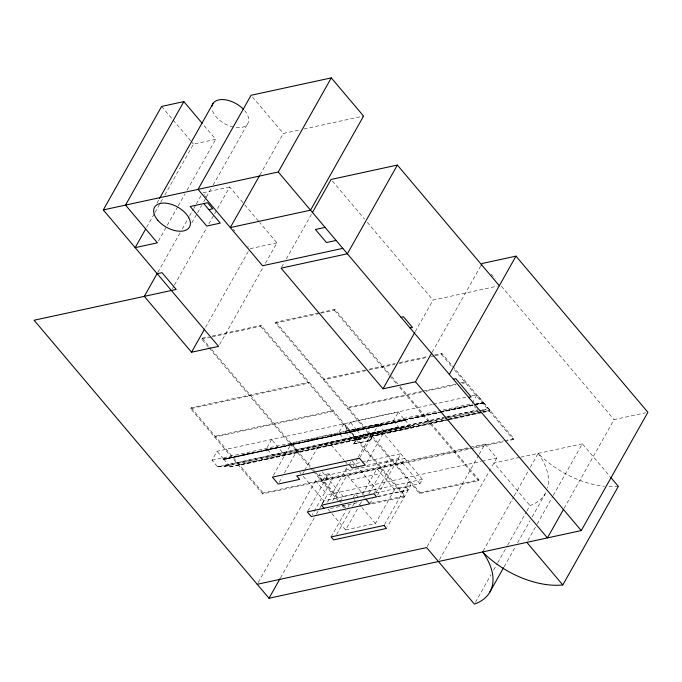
<?xml version="1.0" encoding="UTF-8"?>
<svg xmlns="http://www.w3.org/2000/svg" width="682" height="682" viewBox="0 0 682 682"><rect width="100%" height="100%" fill="white"/><g stroke="black" fill="none" stroke-linecap="round" stroke-linejoin="round"><path stroke-width="0.51" stroke-dasharray="3.41 2.56" d="M156.928 203.1L159.008 199.408M146.63 227.311L154.439 213.449M154.959 212.528L160.168 203.287M160.688 202.358L162.768 198.667M164.848 194.967L193.492 144.141L215.725 139.324L202.844 124.073M158.446 240.976L177.712 206.782M178.232 205.862L185.001 193.841M187.09 190.15L215.725 139.324M157.84 272.331L180.236 232.588M182.316 228.896L189.085 216.885M189.605 215.955L193.253 209.485M193.773 208.564L195.853 204.864M196.373 203.944L201.062 195.623M191.812 222.878L197.021 213.637M197.541 212.716L201.71 205.325M203.79 201.625L205.87 197.933M206.39 197.004L211.079 188.692M213.159 184.993L247.532 124.005M172.41 288.639L173.978 285.869M174.498 284.94L206.782 227.643M208.863 223.952L214.071 214.711M214.591 213.79L229.689 186.987L244.062 203.995M259.936 174.984L283.328 133.459L299.79 129.895M205.58 327.283L248.274 251.513M208.496 347.198L201.633 339.082L202.153 338.161L208.36 336.814M219.63 344.521L263.371 266.901M265.451 263.201L276.909 242.869L259.799 222.622M190.67 408.68L191.19 407.759L309.125 382.193L308.605 383.113L190.67 408.68L262.672 493.904L380.616 468.338L381.136 467.417M281.606 267.233L284.215 262.613M286.295 258.913L311.81 213.637M211.983 336.84L260.601 326.303L261.121 325.374L405.134 495.823L404.614 496.743L370.479 504.143M400.078 386.481L478.934 479.821L478.423 480.742L419.447 493.529L275.434 323.08L275.954 322.16L319.406 312.74M404.946 420.001L411.399 427.623A8.917 6.129 77.8 0 0 405.935 427.171L399.268 427.128L217.66 466.889L212.017 460.197L217.038 451.279L398.373 412.013L404.912 420.359L223.619 459.267L438.978 412.567M249.638 395.901L250.158 394.972M217.66 466.889L399.268 427.128M404.912 420.359L223.577 459.625L223.185 459.165L439.489 412.116M223.491 458.918L217.038 451.279M223.577 459.625L439.881 412.584M217.933 466.403L224.6 466.445A8.917 6.129 77.8 0 1 230.073 466.889L479.617 412.644M320.958 313.217L334.41 310.301L334.93 309.381L391.161 375.935M262.672 493.904L263.192 492.984L469.421 448.279M273.431 475.311L291.427 443.368L378.476 424.502L384.298 431.391L366.302 463.325M279.253 482.2L282.339 476.727M284.394 473.078L297.25 450.265L444.391 418.364M297.642 452.712L298.162 451.791M304.163 471.339L302.1 475.013L323.899 500.818L376.438 489.429L358.041 467.656M304.683 470.427L319.159 444.741L443.317 417.819M258.239 582.445L315.519 480.793L469.352 447.443M322.739 480.486L325.476 475.635L404.776 458.449L402.048 463.3L322.739 480.486L318.809 475.831L320.625 472.6M445.67 416.881L350.863 437.861L345.211 431.169L350.233 422.252L432.303 404.46M382.414 367.112L382.934 366.191M307.821 510.971L328.843 473.658L332.782 478.312L312.271 514.714M356.686 429.89L350.233 422.252M356.814 430.24L363.336 437.75L447.477 419.515M356.916 430.359L356.516 429.89L438.748 412.099M415.312 331.512L433.019 300.097L497.263 286.167M356.609 439.924L357.129 439.003L239.194 464.57L238.674 465.499L448.006 420.121M322.416 503.435L323.899 500.818M280.464 577.935L314.308 517.868M316.388 514.168L319.517 508.627M320.037 507.698L321.597 504.927M322.117 504.007L327.326 494.765L481.16 461.416M363.336 437.75L363.267 437.861A8.917 6.129 77.8 0 0 357.794 437.418L351.136 437.375M327.522 502.063L347.846 465.985M349.755 463.675L350.744 461.927M332.654 500.835L347.087 475.209L363.344 494.45M353.157 466.249L357.743 458.116M358.263 457.196L371.699 433.351L383.821 433.641L422.405 479.31L419.95 483.674L405.807 486.743L408.33 489.719L410.786 485.354L408.271 482.379L405.807 486.743M359.968 457.349L378.476 424.502M422.405 479.31L343.106 496.505L340.642 500.869L323.012 480M212.017 460.197L393.344 420.93L398.373 412.013M432.149 352.202L480.58 266.261M331.094 536.922L345.97 510.528M348.016 506.888L349.039 505.064M352.909 498.21L355.365 493.845L357.888 496.82L356.405 499.446M336.686 534.441L350.539 509.863M352.585 506.223L355.152 501.671M362.449 494.373L376.89 468.747L394.511 489.616L405.534 487.229L408.058 490.205L387.538 526.615M435.176 355.68L441.382 354.333L441.902 353.412L513.904 438.628L513.384 439.549L507.178 440.896M361.196 506.624L357.811 502.608L328.008 509.07L345.638 529.931L358.016 507.971M360.079 504.313L361.622 501.568M363.685 497.903L364.717 496.078M368.945 493.725L387.402 460.964L391.34 465.618L375.953 492.924M373.975 493.794L376.438 489.429M369.797 503.845L372.875 498.38M377.598 495.047L400.846 453.786L349.337 464.954M395.969 464.195L395.449 465.115L506.146 441.126M430.419 423.931L430.93 423.011M345.638 529.931L375.432 523.478L394.511 489.616M384.512 524.543L405.534 487.229M419.447 493.529L419.967 492.609L478.934 479.821M476.079 404.111L483.419 402.414L476.974 394.776L471.944 403.693L441.817 410.223M483.257 402.414L483.512 403.13L474.203 404.793M483.547 402.764L490.068 410.283L483.768 411.74M427.145 546.64L478.696 455.15M479.216 454.229L484.945 444.067L496.752 458.031L490.861 468.491M439.464 559.692L490.341 469.412M483.146 551.03L513.776 496.684M514.288 495.763L528.303 470.887M530.383 467.204L538.166 453.385A70.007 40.255 29.4 0 0 604.405 486.317M475.448 602.274L491.023 574.636M493.615 570.033L497.246 563.588M497.766 562.659L507.11 546.077M507.63 545.157L526.316 511.994M526.836 511.074L529.948 505.55A70.007 40.255 29.4 0 0 546.401 491.526M504.126 566.725L515.549 546.461M517.621 542.77L530.084 520.664M532.156 516.982L545.131 493.947M527.859 540.528L536.691 524.867M537.203 523.947L552.778 496.308M553.298 495.388L582.368 443.803L610.202 476.744M564.074 508.337L614.064 419.626L645.845 412.729M448.014 417.938L484.535 409.942A8.917 6.129 77.8 0 1 490.008 410.394M303.899 129L363.566 116.068M229.689 186.987L202.622 192.853L204.677 195.282M276.909 242.869L249.842 248.734L247.788 246.304M212.503 335.919L261.121 325.374M320.446 312.518L334.93 309.381M201.633 339.082L210.943 337.061M275.434 323.08L319.926 313.439M365.339 370.002L323.959 378.979L323.438 379.9L367.93 370.258M369.482 369.107L395.347 363.497M399.482 362.602L428.449 356.328M434.656 354.981L441.902 353.412M368.962 370.028L394.827 364.427M398.961 363.523L426.898 357.47M431.033 356.575L434.136 355.902M422.448 391.238L347.965 407.384L347.445 408.305L421.928 392.159M423.488 391.008L455.559 384.06M460.725 382.934L465.9 381.818L465.38 382.738L461.245 383.634M426.071 391.263L456.07 384.759M433.343 404.238L466.582 397.035M471.774 395.91L476.974 394.776M345.211 431.169L440.785 410.453M442.737 411.203L471.995 404.895M475.985 403.991L483.419 402.414M440.529 411.894L472.728 404.912M223.185 459.165L438.952 412.329M439.984 412.107L473.231 404.895M474.271 404.673L483.615 402.644M439.916 412.226L473.257 405.134L475.712 408.151M440.922 412.363L473.12 405.381M474.161 405.151L483.512 403.13M446.701 416.651L477.869 409.899L447.469 416.915M445.423 418.143L478.67 410.939M479.71 410.709L485.942 409.362M226.006 465.857L407.342 426.591M357.641 437.529L446.983 418.16M224.446 466.556L405.773 427.282M371.963 435.789L447.486 419.421M448.526 419.191L481.628 412.022M482.66 411.792L489.906 410.223L489.386 411.144L483.18 412.491M448.517 419.285L481.756 412.081M482.796 411.86L490.068 410.283M230.073 466.889L411.399 427.623M449.037 419.89L482.14 412.712M372.704 436.616L355.663 440.137M353.523 443.931L370.565 440.41L353.523 443.931A11.909 5.294 -40.2 0 1 366.763 433.607A11.909 5.294 -40.2 0 1 370.437 440.265M318.809 475.831L328.843 473.658M345.569 470.034L350.676 468.926M367.001 465.388L398.109 458.636L402.048 463.3M470.392 447.222L484.945 444.067M473.555 447.375L503.563 440.87M504.595 440.649L513.904 438.628M351.025 479.864L380.82 473.41M482.2 461.194L496.752 458.031M519.667 457.392L493.973 462.967L529.948 505.55M520.698 457.17L582.368 443.803M375.518 493.001L410.786 485.354M377.206 496.47L408.33 489.719M377.973 496.726L408.058 490.205M370.991 503.222L405.134 495.823M481.586 409.984L484.373 410.053M319.159 444.741L331.282 445.031L344.214 460.341M491.074 274.062L495.192 278.938M501.381 286.252L614.064 419.626M332.441 181.062L364.597 219.118M367.334 222.358L433.019 300.097M252.434 96.904L283.328 133.459M441.382 354.333L451.663 366.507M454.408 369.755L513.384 439.549M391.843 376.745L399.388 385.671M334.41 310.301L389.269 375.228M389.951 376.046L396.813 384.162M399.558 387.402L478.423 480.742M161.617 106.426L172.469 119.265M173.143 120.066L190.781 140.935M191.454 141.737L193.492 144.141M244.744 204.805L259.117 221.812M205.359 196.092L206.731 197.712M233.415 229.297L234.787 230.917M393.344 420.93L398.996 427.614M402.32 462.814L419.95 483.674M275.954 322.16L419.967 492.609M260.601 326.303L404.614 496.743M351.724 460.179L357.359 466.855M344.896 461.151L346.942 463.564M361.878 507.425L375.432 523.478M354.163 499.701L355.424 501.185M322.194 471.756L343.106 496.505M291.427 443.368L297.25 450.265M202.153 338.161L211.07 348.715M211.752 349.525L312.561 468.832M313.251 469.642L315.306 472.08M315.996 472.89L342.739 504.544M343.421 505.362L346.166 508.602M209.178 348.008L309.986 467.323M310.668 468.133L312.731 470.571M313.413 471.381L338.102 500.597M342.219 505.464L344.274 507.902M315.519 480.793L327.326 494.765M299.765 472.259L300.933 473.64M191.19 407.759L263.192 492.984M223.687 459.148L230.132 466.778M244.608 110.561A20.076 11.543 29.4 0 1 235.145 127.457M233.27 127.091A20.076 11.543 29.4 0 1 212.196 109.461M618.344 486.385A70.007 40.255 29.4 0 1 608.284 486.616M538.166 453.385A70.007 40.255 29.4 0 1 547.646 488.056M353.651 444.084A11.909 5.294 -40.2 0 1 366.89 433.761A11.909 5.294 -40.2 0 1 370.565 440.41M215.188 436.165L214.668 437.085L332.611 411.519L333.131 410.598L215.188 436.165M271.632 439.481L266.611 448.398L272.263 455.09L272.536 454.604L279.194 454.647A8.917 6.129 77.8 0 1 284.667 455.099L271.632 439.481M343.771 423.803L338.749 432.72L344.401 439.413L344.674 438.927L351.332 438.969A8.917 6.129 77.8 0 1 356.805 439.421L343.771 423.803"/><path stroke-width="1.02" d="M157.32 273.252L144.303 296.355L191.523 352.236L218.59 346.371L103.297 209.92L161.617 106.426L183.85 101.601L202.162 123.272M183.85 101.601L125.531 205.103L157.406 242.826L135.172 247.643L145.581 229.161M159.528 198.479L213.168 103.297M259.416 175.905L230.303 227.575L310.54 210.175L363.566 116.068L331.299 77.884L251.061 95.275L198.036 189.383L262.57 265.758L342.799 248.367M103.297 209.92L278.273 171.992L331.299 77.884M191.523 352.236L204.54 329.133M312.33 212.707L331.077 179.443L397.367 165.07L499.309 285.724M397.367 165.07L347.385 253.781L281.086 268.154L383.028 388.808L415.491 381.775L431.629 353.123M383.028 388.808L414.792 332.441M157.21 273.721L162.043 272.672L176.203 289.441L34.1 320.242L269.006 598.259L279.944 578.856M481.1 265.332L482.14 263.482L515.976 256.151L647.9 412.286L581.252 530.57L269.006 598.259M449.327 374.435L515.976 256.151M489.591 592.522L503.606 567.646M563.554 509.258L547.416 537.91L415.491 381.775M257.199 584.295L426.625 547.561L474.408 604.116A70.007 40.255 29.4 0 0 482.626 551.951A70.007 40.255 29.4 0 0 562.803 584.951L618.344 486.385L610.876 477.545M208.854 209.63L212.716 208.794L207.601 202.742L190.201 206.51L206.731 226.066L220.26 223.133L203.739 203.577M325.092 227.404L315.434 229.502L326.448 242.545L336.115 240.448M401.042 317.283L403.454 316.763L412.508 327.471L410.087 327.999M453.368 379.226L455.789 378.698L471.134 396.864L468.713 397.384M278.273 171.992L581.252 530.57M526.828 542.369L562.803 584.951M365.867 499.19L369.797 503.845L311.239 516.538L307.309 511.884L376.575 496.863L373.975 493.794L321.435 505.183L324.035 508.252M212.059 106.119A20.076 11.543 29.4 0 1 224.165 99.666A20.076 11.543 29.4 0 1 243.312 109.137M359.448 458.261L272.399 477.136L278.222 484.024L299.637 479.386L296.721 475.934L349.261 464.544L352.176 467.997L365.279 465.15L359.448 458.261M384 525.447L331.094 536.922L333.609 539.897L386.515 528.431L384 525.447M157.772 220.243A20.076 11.543 29.4 0 0 189.212 227.498A20.076 11.543 29.4 0 0 169.102 203.705A20.076 11.543 29.4 0 0 157.772 220.243"/></g></svg>
